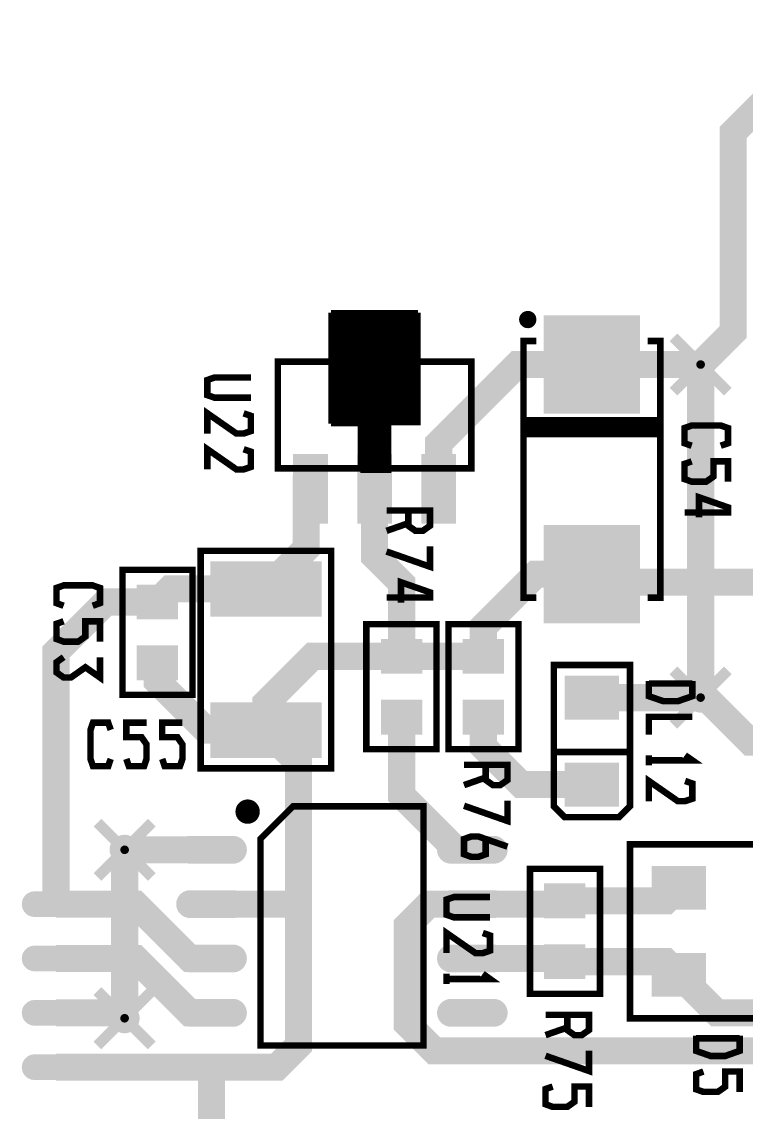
# Model space of a CAD drawing. Extents: x -20 to 155, y -91 to 215.
# Drawn here: x 123.84 to 140.77, y 145 to 170.48 of the extents above; entities that cross this region are included whole.
import ezdxf

# ---------------------------------------------------------------- set-up
doc = ezdxf.new("R2010")
doc.units = 0
doc.header["$MEASUREMENT"] = 0
doc.layers.get('0').update_dxf_attribs({"linetype": 'CONTINUOUS'})
for name, color, linetype in [('25-334-0_BOT', 7, 'CONTINUOUS'), ('25-334-0_DRD', 7, 'CONTINUOUS'), ('25-334-0_DRL', 2, 'CONTINUOUS'), ('25-334-0_IN1', 4, 'CONTINUOUS'), ('25-334-0_IN2', 3, 'CONTINUOUS'), ('25-334-0_SMT', 10, 'CONTINUOUS'), ('25-334-0_SPT', 14, 'CONTINUOUS'), ('25-334-0_SST', 12, 'CONTINUOUS'), ('25-334-0_TOP', 11, 'CONTINUOUS'), ('THRUHOLE_TAP', 15, 'CONTINUOUS')]:
    doc.layers.add(name, color=color, linetype=linetype)

# ---------------------------------------------------------------- blocks, each defined once
blk = doc.blocks.new('ROUND_23')
at = {"const_width": 0.35052}
blk.add_lwpolyline([(-0.17526, 0, 1), (0.17526, 0, 1)], format="xyb", close=True, dxfattribs=at)
blk = doc.blocks.new('ROUND_69')
at = {"const_width": 0.35052}
blk.add_lwpolyline([(-0.17526, 0, 1), (0.17526, 0, 1)], format="xyb", close=True, dxfattribs=at)
blk = doc.blocks.new('ROUND_86')
at = {"const_width": 0.10033}
blk.add_lwpolyline([(-0.050164, 0, 1), (0.050164, 0, 1)], format="xyb", close=True, dxfattribs=at)
blk = doc.blocks.new('ROUND_87')
at = {"const_width": 0.10033}
blk.add_lwpolyline([(-0.050164, 0, 1), (0.050164, 0, 1)], format="xyb", close=True, dxfattribs=at)
blk = doc.blocks.new('RECTANGLE_4')
blk.add_solid([(1.30048, 0.6477), (1.30048, -0.6477), (-1.30048, 0.6477), (-1.30048, -0.6477)])
blk = doc.blocks.new('RECTANGLE_5')
blk.add_solid([(0.4826, 0.4064), (0.4826, -0.4064), (-0.4826, 0.4064), (-0.4826, -0.4064)])
blk = doc.blocks.new('RECTANGLE_6')
blk.add_solid([(1.12522, 1.14935), (1.12522, -1.14935), (-1.12522, 1.14935), (-1.12522, -1.14935)])
blk = doc.blocks.new('RECTANGLE_13')
blk.add_solid([(0.63627, 0.51308), (0.63627, -0.51308), (-0.63627, 0.51308), (-0.63627, -0.51308)])
blk = doc.blocks.new('RECTANGLE_16')
blk.add_solid([(0.635, 0.508), (0.635, -0.508), (-0.635, 0.508), (-0.635, -0.508)])
blk = doc.blocks.new('OBLONG_59')
at = {"const_width": 0.59944}
blk.add_lwpolyline([(0.50038, 0), (-0.50038, 0)], dxfattribs=at)
at = {"const_width": 0.29972}
for points in [[(-0.65024, 0, 1), (-0.35052, 0, 1)], [(0.35052, 0, 1), (0.65024, 0, 1)]]:
    blk.add_lwpolyline(points, format="xyb", close=True, dxfattribs=at)
blk = doc.blocks.new('OBLONG_61')
at = {"const_width": 0.65024}
blk.add_lwpolyline([(0.50038, 0), (-0.50038, 0)], dxfattribs=at)
at = {"const_width": 0.32512}
for points in [[(-0.66294, 0, 1), (-0.33782, 0, 1)], [(0.33782, 0, 1), (0.66294, 0, 1)]]:
    blk.add_lwpolyline(points, format="xyb", close=True, dxfattribs=at)
blk = doc.blocks.new('RECTANGLE_62')
blk.add_solid([(0.4064, 0.8128), (0.4064, -0.8128), (-0.4064, 0.8128), (-0.4064, -0.8128)])
blk = doc.blocks.new('ROUND_66')
at = {"const_width": 0.35052}
blk.add_lwpolyline([(-0.17526, 0, 1), (0.17526, 0, 1)], format="xyb", close=True, dxfattribs=at)
blk = doc.blocks.new('ROUND_75')
at = {"const_width": 0.10033}
blk.add_lwpolyline([(-0.050164, 0, 1), (0.050164, 0, 1)], format="xyb", close=True, dxfattribs=at)

msp = doc.modelspace()

# ---------------------------------------------------------------- linework, layer by layer
at = {"layer": '25-334-0_BOT', "const_width": 0.635}
for points in [[(139.7, 162.46856), (139.7, 154.686)], [(126.238, 151.13), (126.238, 147.193)]]:
    msp.add_lwpolyline(points, dxfattribs=at)
at = {"layer": '25-334-0_DRD', "const_width": 0.254}
for points in [[(140.335, 163.10356), (139.065, 161.83356)], [(140.335, 161.83356), (139.065, 163.10356)], [(140.335, 155.321), (139.065, 154.051)], [(140.335, 154.051), (139.065, 155.321)], [(126.873, 151.765), (125.603, 150.495)], [(126.873, 150.495), (125.603, 151.765)], [(126.873, 147.828), (125.603, 146.558)], [(126.873, 146.558), (125.603, 147.828)]]:
    msp.add_lwpolyline(points, dxfattribs=at)
at = {"layer": '25-334-0_SMT', "const_width": 0.127}
for points in [[(131.064, 163.6776), (131.064, 161.0868)], [(133.096, 163.6776), (131.064, 163.6776)], [(133.096, 163.6395), (131.064, 163.6395)], [(133.096, 163.5252), (131.064, 163.5252)], [(131.1656, 163.6776), (131.1656, 161.0868)], [(131.2799, 163.6776), (131.2799, 161.0868)], [(131.3942, 163.6776), (131.3942, 161.0868)], [(131.5085, 163.6776), (131.5085, 161.0868)], [(131.6228, 163.6776), (131.6228, 161.0868)], [(131.7371, 163.6776), (131.7371, 161.0868)], [(131.8514, 163.6776), (131.8514, 159.9946)], [(131.9657, 163.6776), (131.9657, 159.9946)], [(132.08, 163.6776), (132.08, 159.9946)], [(132.1943, 163.6776), (132.1943, 159.9946)], [(132.3086, 163.6776), (132.3086, 159.9946)], [(132.4229, 163.6776), (132.4229, 161.1122)], [(132.5372, 163.6776), (132.5372, 161.1122)], [(132.6515, 163.6776), (132.6515, 161.1122)], [(132.7658, 163.6776), (132.7658, 161.1122)], [(132.8801, 163.6776), (132.8801, 161.1122)], [(132.9944, 163.6776), (132.9944, 161.1122)], [(133.096, 163.6776), (133.096, 161.1122)], [(133.096, 163.4109), (131.064, 163.4109)], [(133.096, 163.2966), (131.064, 163.2966)], [(133.096, 163.1823), (131.064, 163.1823)], [(133.096, 163.068), (131.064, 163.068)], [(133.096, 162.9537), (131.064, 162.9537)], [(133.096, 162.8394), (131.064, 162.8394)], [(133.096, 162.7251), (131.064, 162.7251)], [(133.096, 162.6108), (131.064, 162.6108)], [(133.096, 162.4965), (131.064, 162.4965)], [(133.096, 162.3822), (131.064, 162.3822)], [(133.096, 162.2679), (131.064, 162.2679)], [(133.096, 162.1536), (131.064, 162.1536)], [(133.096, 162.0393), (131.064, 162.0393)], [(133.096, 161.925), (131.064, 161.925)], [(133.096, 161.8107), (131.064, 161.8107)], [(133.096, 161.6964), (131.064, 161.6964)], [(133.096, 161.5821), (131.064, 161.5821)], [(133.096, 161.4678), (131.064, 161.4678)], [(133.096, 161.3535), (131.064, 161.3535)], [(133.096, 161.2392), (131.064, 161.2392)], [(133.096, 161.1249), (131.064, 161.1249)], [(131.7498, 161.0868), (131.064, 161.0868)], [(133.096, 161.1122), (132.4102, 161.1122), (132.4102, 159.9946), (131.7498, 159.9946)], [(131.7498, 161.0868), (131.7498, 159.9946)], [(132.4102, 161.0106), (131.7498, 161.0106)], [(132.4102, 160.8963), (131.7498, 160.8963)], [(132.4102, 160.782), (131.7498, 160.782)], [(132.4102, 160.6677), (131.7498, 160.6677)], [(132.4102, 160.5534), (131.7498, 160.5534)], [(132.4102, 160.4391), (131.7498, 160.4391)], [(132.4102, 160.3248), (131.7498, 160.3248)], [(132.4102, 160.2105), (131.7498, 160.2105)], [(132.4102, 160.0962), (131.7498, 160.0962)]]:
    msp.add_lwpolyline(points, dxfattribs=at)
at = {"layer": '25-334-0_SPT', "const_width": 0.127}
for points in [[(131.0894, 163.6268), (131.0894, 163.576)], [(133.0706, 163.6268), (131.0894, 163.6268)], [(133.0706, 163.6268), (133.0706, 162.5092), (131.0894, 162.5092)], [(131.0894, 163.576), (131.0894, 162.5092)], [(133.0706, 163.5252), (131.0894, 163.5252)], [(131.191, 163.6268), (131.191, 162.5092)], [(131.3053, 163.6268), (131.3053, 162.5092)], [(131.4196, 163.6268), (131.4196, 162.5092)], [(131.5339, 163.6268), (131.5339, 162.5092)], [(131.6482, 163.6268), (131.6482, 162.5092)], [(131.7625, 163.6268), (131.7625, 162.5092)], [(131.8768, 163.6268), (131.8768, 162.5092)], [(131.9911, 163.6268), (131.9911, 162.5092)], [(132.1054, 163.6268), (132.1054, 162.5092)], [(132.2197, 163.6268), (132.2197, 162.5092)], [(132.334, 163.6268), (132.334, 162.5092)], [(132.4483, 163.6268), (132.4483, 162.5092)], [(132.5626, 163.6268), (132.5626, 162.5092)], [(132.6769, 163.6268), (132.6769, 162.5092)], [(132.7912, 163.6268), (132.7912, 162.5092)], [(132.9055, 163.6268), (132.9055, 162.5092)], [(133.0198, 163.6268), (133.0198, 162.5092)], [(133.0706, 163.4109), (131.0894, 163.4109)], [(133.0706, 163.2966), (131.0894, 163.2966)], [(133.0706, 163.1823), (131.0894, 163.1823)], [(133.0706, 163.068), (131.0894, 163.068)], [(133.0706, 162.9537), (131.0894, 162.9537)], [(133.0706, 162.8394), (131.0894, 162.8394)], [(133.0706, 162.7251), (131.0894, 162.7251)], [(133.0706, 162.6108), (131.0894, 162.6108)]]:
    msp.add_lwpolyline(points, dxfattribs=at)
at = {"layer": '25-334-0_SST', "const_width": 0.1524}
for points in [[(135.65886, 163.64458, 0.4142136), (135.5344, 163.52012)], [(135.5344, 163.52012, 0.4142136), (135.65886, 163.39566)], [(135.78586, 163.52012, 0.4142136), (135.65886, 163.64712)], [(135.65886, 163.39312, 0.4142136), (135.78586, 163.52012)], [(129.11328, 152.22982, 0.4142136), (128.905, 152.02154)], [(129.32156, 152.02154, 0.4142136), (129.11328, 152.22982)], [(128.905, 152.02154, 0.4142136), (129.11328, 151.81326)], [(129.11328, 151.81326, 0.4142136), (129.32156, 152.02154)]]:
    msp.add_lwpolyline(points, format="xyb", dxfattribs=at)
for points in [[(135.7122, 163.63188), (135.60552, 163.63188)], [(135.636, 163.64204), (135.636, 163.39566)], [(135.77316, 163.57092), (135.77316, 163.46678)], [(135.78332, 163.49472), (135.53694, 163.49472)], [(135.85952, 163.01974), (135.5598, 163.01974), (135.5598, 157.02026), (135.85952, 157.02026)], [(138.46048, 163.01974), (138.7602, 163.01974), (138.7602, 157.02026), (138.46048, 157.02026)], [(129.8194, 160.0454), (134.3406, 160.0454), (134.3406, 162.5346), (129.8194, 162.5346), (129.8194, 160.0454)], [(129.18948, 161.69386), (128.34366, 161.69386), (128.17348, 161.75228), (128.17348, 162.10788), (128.34366, 162.1663), (129.18948, 162.1663)], [(128.17348, 160.85566), (128.17348, 161.3281), (128.85166, 160.85566), (129.0193, 160.85566), (129.18948, 160.91408), (129.18948, 161.26968), (129.0193, 161.3281)], [(135.5725, 161.163), (135.5725, 160.8455)], [(138.7475, 161.163), (135.5725, 161.163)], [(138.7475, 161.08426), (135.5725, 161.08426)], [(135.6741, 161.163), (135.6741, 160.8455)], [(135.81126, 161.163), (135.81126, 160.8455)], [(135.94842, 161.163), (135.94842, 160.8455)], [(136.08558, 161.163), (136.08558, 160.8455)], [(136.22274, 161.163), (136.22274, 160.8455)], [(136.3599, 161.163), (136.3599, 160.8455)], [(136.49706, 161.163), (136.49706, 160.8455)], [(136.63422, 161.163), (136.63422, 160.8455)], [(136.77138, 161.163), (136.77138, 160.8455)], [(136.90854, 161.163), (136.90854, 160.8455)], [(137.0457, 161.163), (137.0457, 160.8455)], [(137.18286, 161.163), (137.18286, 160.8455)], [(137.32002, 161.163), (137.32002, 160.8455)], [(137.45718, 161.163), (137.45718, 160.8455)], [(137.59434, 161.163), (137.59434, 160.8455)], [(137.7315, 161.163), (137.7315, 160.8455)], [(137.86866, 161.163), (137.86866, 160.8455)], [(138.00582, 161.163), (138.00582, 160.8455)], [(138.14298, 161.163), (138.14298, 160.8455)], [(138.28014, 161.163), (138.28014, 160.8455)], [(138.4173, 161.163), (138.4173, 160.8455)], [(138.55446, 161.163), (138.55446, 160.8455)], [(138.69162, 161.163), (138.69162, 160.8455)], [(138.7475, 161.163), (138.7475, 160.8455)], [(139.49172, 160.57118), (139.32408, 160.6296), (139.32408, 160.9852), (139.49172, 161.04362), (140.1699, 161.04362), (140.34008, 160.9852), (140.34008, 160.6296), (140.1699, 160.57118)], [(138.7475, 160.9471), (135.5725, 160.9471)], [(138.7475, 160.8455), (135.5725, 160.8455)], [(128.17348, 160.01746), (128.17348, 160.4899), (128.85166, 160.01746), (129.0193, 160.01746), (129.18948, 160.07588), (129.18948, 160.43148), (129.0193, 160.4899)], [(139.49172, 160.20542), (139.32408, 160.147), (139.32408, 159.7914), (139.49172, 159.73298), (139.83208, 159.73298), (139.99972, 159.84982), (139.99972, 160.20542), (140.34008, 160.20542), (140.34008, 159.73298)], [(139.6619, 158.89478), (139.6619, 159.36722), (140.34008, 159.131), (140.34008, 159.01162), (139.32408, 159.01162)], [(132.8674, 159.05734), (132.8674, 158.70174), (133.03758, 158.58236), (133.20776, 158.58236), (133.3754, 158.70174), (133.3754, 159.05734), (132.3594, 159.05734)], [(132.8674, 158.76016), (132.3594, 158.58236)], [(132.3594, 158.09976), (133.3754, 157.74416), (133.3754, 158.21914)], [(128.397, 153.035), (131.064, 153.035), (131.064, 158.115), (128.016, 158.115), (128.016, 153.035), (128.397, 153.035)], [(127.8255, 154.7495), (127.8255, 157.6705), (126.1872, 157.6705), (126.1872, 154.7495), (127.8255, 154.7495)], [(132.69976, 156.90596), (132.69976, 157.38094), (133.3754, 157.14472), (133.3754, 157.02534), (132.3594, 157.02534)], [(124.81306, 156.8323), (124.64542, 156.89326), (124.64542, 157.24886), (124.81306, 157.30728), (125.49124, 157.30728), (125.66142, 157.24886), (125.66142, 156.89326), (125.49124, 156.8323)], [(124.81306, 156.46908), (124.64542, 156.41066), (124.64542, 156.05506), (124.81306, 155.9941), (125.15342, 155.9941), (125.32106, 156.11348), (125.32106, 156.46908), (125.66142, 156.46908), (125.66142, 155.9941)], [(131.8895, 156.4005), (131.8895, 153.4795), (133.5278, 153.4795), (133.5278, 156.4005), (131.8895, 156.4005)], [(135.4455, 153.4795), (135.4455, 156.4005), (133.8072, 156.4005), (133.8072, 153.4795), (135.4455, 153.4795)], [(124.81306, 155.63088), (124.64542, 155.5115), (124.64542, 155.27528), (124.81306, 155.1559), (124.98324, 155.1559), (125.32106, 155.39466), (125.66142, 155.1559), (125.66142, 155.63088)], [(137.795, 151.892), (136.525, 151.892), (136.271, 152.146), (136.271, 155.448), (138.049, 155.448), (138.049, 152.146), (137.795, 151.892)], [(138.49096, 155.07462), (138.49096, 154.71902), (138.82878, 154.60218), (139.16914, 154.60218), (139.50696, 154.71902), (139.50696, 155.07462)], [(138.49096, 155.0162), (139.50696, 155.0162)], [(125.91288, 153.25344), (125.85446, 153.08326), (125.49886, 153.08326), (125.44044, 153.25344), (125.44044, 153.93162), (125.49886, 154.09926), (125.85446, 154.09926), (125.91288, 153.93162)], [(126.27864, 153.25344), (126.33706, 153.08326), (126.69266, 153.08326), (126.75108, 153.25344), (126.75108, 153.59126), (126.63424, 153.76144), (126.27864, 153.76144), (126.27864, 154.09926), (126.75108, 154.09926)], [(127.11684, 153.25344), (127.17526, 153.08326), (127.53086, 153.08326), (127.58928, 153.25344), (127.58928, 153.59126), (127.47244, 153.76144), (127.11684, 153.76144), (127.11684, 154.09926), (127.58928, 154.09926)], [(138.49096, 153.8224), (138.49096, 154.23642), (139.50696, 154.23642)], [(138.049, 153.416), (136.271, 153.416)], [(138.49096, 153.10358), (138.49096, 153.3398)], [(138.49096, 153.22042), (139.50696, 153.22042), (139.33678, 153.3398)], [(134.67842, 153.11628), (134.67842, 152.76068), (134.84606, 152.6413), (135.01624, 152.6413), (135.18642, 152.76068), (135.18642, 153.11628), (134.17042, 153.11628)], [(134.67842, 152.8191), (134.17042, 152.6413)], [(138.49096, 152.26538), (138.49096, 152.73782), (139.16914, 152.26538), (139.33678, 152.26538), (139.50696, 152.3238), (139.50696, 152.6794), (139.33678, 152.73782)], [(129.31902, 152.05202), (128.90754, 152.05202)], [(129.2352, 152.18918), (128.98882, 152.18918)], [(129.0066, 152.19934), (129.0066, 151.8412)], [(129.14376, 152.22728), (129.14376, 151.81326)], [(129.28092, 152.14346), (129.28092, 151.89708)], [(130.175, 152.146), (133.223, 152.146), (133.223, 146.558), (129.413, 146.558), (129.413, 151.384), (130.175, 152.146)], [(134.17042, 152.1587), (135.18642, 151.8031), (135.18642, 152.27808)], [(129.29108, 151.91486), (128.93294, 151.91486)], [(134.67842, 151.38146), (134.67842, 151.02586), (134.50824, 150.9649), (134.33806, 150.9649), (134.17042, 151.02586), (134.17042, 151.38146), (134.33806, 151.43988), (134.50824, 151.43988), (135.18642, 151.20366)], [(138.049, 151.257), (138.049, 147.193), (142.621, 147.193), (142.621, 148.971), (142.367, 149.225), (142.621, 149.479), (142.621, 151.257), (138.049, 151.257)], [(137.3505, 147.7645), (137.3505, 150.6855), (135.7122, 150.6855), (135.7122, 147.7645), (137.3505, 147.7645)], [(134.77748, 149.55266), (133.93166, 149.55266), (133.76148, 149.61108), (133.76148, 149.96668), (133.93166, 150.0251), (134.77748, 150.0251)], [(133.76148, 148.71446), (133.76148, 149.1869), (134.43966, 148.71446), (134.60984, 148.71446), (134.77748, 148.77288), (134.77748, 149.12848), (134.60984, 149.1869)], [(133.76148, 147.9931), (133.76148, 148.23186)], [(133.76148, 148.11248), (134.77748, 148.11248), (134.60984, 148.23186)], [(136.58342, 147.27428), (136.58342, 146.91868), (136.75106, 146.7993), (136.92124, 146.7993), (137.09142, 146.91868), (137.09142, 147.27428), (136.07542, 147.27428)], [(136.58342, 146.9771), (136.07542, 146.7993)], [(139.59586, 146.7866), (139.59586, 146.431), (139.93368, 146.31162), (140.27404, 146.31162), (140.61186, 146.431), (140.61186, 146.7866)], [(139.59586, 146.72564), (140.61186, 146.72564)], [(136.07542, 146.3167), (137.09142, 145.9611), (137.09142, 146.43608)], [(139.76604, 145.9484), (139.59586, 145.88744), (139.59586, 145.53184), (139.76604, 145.47342), (140.10386, 145.47342), (140.27404, 145.5928), (140.27404, 145.9484), (140.61186, 145.9484), (140.61186, 145.47342)], [(136.24306, 145.59788), (136.07542, 145.53946), (136.07542, 145.18386), (136.24306, 145.1229), (136.58342, 145.1229), (136.75106, 145.24228), (136.75106, 145.59788), (137.09142, 145.59788), (137.09142, 145.1229)]]:
    msp.add_lwpolyline(points, dxfattribs=at)
at = {"layer": '25-334-0_TOP'}
for points, const_width in [([(147.4089, 170.15968), (142.72768, 170.15968), (140.462, 167.894), (140.462, 163.23056), (139.7, 162.46856), (137.16, 162.46856)], 0.635), ([(131.064, 163.6776), (131.064, 161.0868)], 0.127), ([(133.096, 163.6776), (131.064, 163.6776)], 0.127), ([(133.096, 163.6522), (131.064, 163.6522)], 0.127), ([(133.096, 163.5379), (131.064, 163.5379)], 0.127), ([(131.1783, 163.6776), (131.1783, 161.0868)], 0.127), ([(131.2926, 163.6776), (131.2926, 161.0868)], 0.127), ([(131.4069, 163.6776), (131.4069, 161.0868)], 0.127), ([(131.5212, 163.6776), (131.5212, 161.0868)], 0.127), ([(131.6355, 163.6776), (131.6355, 161.0868)], 0.127), ([(131.7498, 163.6776), (131.7498, 161.0868)], 0.127), ([(131.8641, 163.6776), (131.8641, 159.9946)], 0.127), ([(131.9784, 163.6776), (131.9784, 159.9946)], 0.127), ([(132.0927, 163.6776), (132.0927, 159.9946)], 0.127), ([(132.207, 163.6776), (132.207, 159.9946)], 0.127), ([(132.3213, 163.6776), (132.3213, 159.9946)], 0.127), ([(133.096, 163.6776), (133.096, 161.1122), (132.4102, 161.1122), (132.4102, 159.9946)], 0.127), ([(132.4356, 163.6776), (132.4356, 161.1122)], 0.127), ([(132.5499, 163.6776), (132.5499, 161.1122)], 0.127), ([(132.6642, 163.6776), (132.6642, 161.1122)], 0.127), ([(132.7785, 163.6776), (132.7785, 161.1122)], 0.127), ([(132.8928, 163.6776), (132.8928, 161.1122)], 0.127), ([(133.0071, 163.6776), (133.0071, 161.1122)], 0.127), ([(133.096, 163.4236), (131.064, 163.4236)], 0.127), ([(133.096, 163.3093), (131.064, 163.3093)], 0.127), ([(133.096, 163.195), (131.064, 163.195)], 0.127), ([(133.096, 163.0807), (131.064, 163.0807)], 0.127), ([(133.096, 162.9664), (131.064, 162.9664)], 0.127), ([(133.096, 162.8521), (131.064, 162.8521)], 0.127), ([(133.096, 162.7378), (131.064, 162.7378)], 0.127), ([(133.096, 162.6235), (131.064, 162.6235)], 0.127), ([(133.096, 162.5092), (131.064, 162.5092)], 0.127), ([(133.5786, 159.5628), (133.5786, 160.6296), (135.41756, 162.46856), (137.16, 162.46856)], 0.635), ([(137.16, 162.46856), (139.7, 162.46856)], 0.635), ([(133.096, 162.3949), (131.064, 162.3949)], 0.127), ([(133.096, 162.2806), (131.064, 162.2806)], 0.127), ([(133.096, 162.1663), (131.064, 162.1663)], 0.127), ([(133.096, 162.052), (131.064, 162.052)], 0.127), ([(133.096, 161.9377), (131.064, 161.9377)], 0.127), ([(133.096, 161.8234), (131.064, 161.8234)], 0.127), ([(133.096, 161.7091), (131.064, 161.7091)], 0.127), ([(133.096, 161.5948), (131.064, 161.5948)], 0.127), ([(133.096, 161.4805), (131.064, 161.4805)], 0.127), ([(133.096, 161.3662), (131.064, 161.3662)], 0.127), ([(133.096, 161.2519), (131.064, 161.2519)], 0.127), ([(133.096, 161.1376), (131.064, 161.1376)], 0.127), ([(131.7498, 161.0868), (131.064, 161.0868)], 0.127), ([(131.7498, 161.0868), (131.7498, 159.9946)], 0.127), ([(132.4102, 161.0233), (131.7498, 161.0233)], 0.127), ([(132.4102, 160.909), (131.7498, 160.909)], 0.127), ([(132.4102, 160.7947), (131.7498, 160.7947)], 0.127), ([(132.4102, 160.6804), (131.7498, 160.6804)], 0.127), ([(132.4102, 160.5661), (131.7498, 160.5661)], 0.127), ([(132.4102, 160.4518), (131.7498, 160.4518)], 0.127), ([(132.4102, 160.3375), (131.7498, 160.3375)], 0.127), ([(132.4102, 160.2232), (131.7498, 160.2232)], 0.127), ([(132.4102, 160.1089), (131.7498, 160.1089)], 0.127), ([(132.4102, 159.9946), (131.7498, 159.9946)], 0.127), ([(129.54, 157.226), (130.4798, 158.1658), (130.4798, 159.5628), (130.5814, 159.5628)], 0.635), ([(132.715, 155.6512), (132.715, 157.353), (132.08, 157.988), (132.08, 159.5628)], 0.635), ([(134.62, 155.6512), (134.62, 156.337), (135.8519, 157.5689), (137.16, 157.5689)], 0.635), ([(137.16, 157.5689), (137.3378, 157.38348), (143.73098, 157.38348), (145.034, 156.083), (147.27174, 156.083), (147.34032, 156.14904)], 0.635), ([(129.54, 157.226), (127.3048, 157.226), (127, 156.9212)], 0.635), ([(124.63526, 149.86), (124.63526, 155.75026), (125.8062, 156.9212), (127, 156.9212)], 0.635), ([(129.54, 153.924), (129.54, 154.559), (130.6322, 155.6512), (132.715, 155.6512)], 0.635), ([(134.62, 155.6512), (132.715, 155.6512)], 0.635), ([(129.54, 153.924), (128.143, 153.924), (127, 155.067), (127, 155.4988)], 0.635), ([(147.34032, 153.64968), (140.86332, 153.64968), (139.827, 154.686), (137.16, 154.686)], 0.635), ([(139.7, 154.686), (137.16, 154.686)], 0.635), ([(134.366, 151.13), (133.985, 151.13), (132.715, 152.4), (132.715, 154.2288)], 0.635), ([(137.16, 152.654), (135.509, 152.654), (134.62, 153.543), (134.62, 154.2288)], 0.635), ([(129.54, 153.924), (130.302, 153.162), (130.302, 146.558), (129.794, 146.05), (124.63526, 146.05)], 0.635), ([(128.27, 149.86), (130.175, 149.86), (130.302, 149.987), (130.302, 153.162), (129.54, 153.924)], 0.635), ([(130.302, 153.67), (130.302, 153.162), (129.54, 153.924)], 0.635), ([(128.27, 151.13), (126.238, 151.13)], 0.635), ([(139.192, 150.241), (138.8872, 149.9362), (136.525, 149.9362)], 0.635), ([(128.27, 148.59), (127.762, 148.59), (126.492, 149.86), (124.63526, 149.86)], 0.635), ([(149.83968, 148.65096), (149.83968, 148.31568), (147.955, 146.431), (133.477, 146.431), (132.842, 147.066), (132.842, 149.352), (133.35, 149.86), (134.366, 149.86)], 0.635), ([(136.525, 149.9362), (136.4488, 149.86), (134.366, 149.86)], 0.635), ([(128.27, 147.32), (127.762, 147.32), (126.492, 148.59), (124.63526, 148.59)], 0.635), ([(134.366, 148.59), (136.4488, 148.59), (136.525, 148.5138)], 0.635), ([(136.525, 148.5138), (138.8872, 148.5138), (139.192, 148.209)], 0.635), ([(139.192, 148.209), (140.081, 147.32), (146.00936, 147.32), (147.34032, 148.65096)], 0.635), ([(126.238, 147.193), (126.111, 147.32), (124.63526, 147.32)], 0.635), ([(128.27, 143.51), (128.27, 146.05), (124.63526, 146.05)], 0.635)]:
    msp.add_lwpolyline(points, dxfattribs=dict(at, const_width=const_width))

# ---------------------------------------------------------------- block references
at = {"layer": '25-334-0_BOT'}
for name, p in [('ROUND_69', (139.7, 162.46856)), ('ROUND_69', (139.7, 154.686)), ('ROUND_23', (126.238, 151.13)), ('ROUND_23', (126.238, 147.193))]:
    msp.add_blockref(name, p, dxfattribs=at)
at = {"layer": '25-334-0_DRL'}
for name, p in [('ROUND_87', (139.7, 162.46856)), ('ROUND_87', (139.7, 154.686)), ('ROUND_86', (126.238, 151.13)), ('ROUND_86', (126.238, 147.193))]:
    msp.add_blockref(name, p, dxfattribs=at)
at = {"layer": '25-334-0_IN1'}
for name, p in [('ROUND_69', (139.7, 162.46856)), ('ROUND_69', (139.7, 154.686)), ('ROUND_23', (126.238, 151.13)), ('ROUND_23', (126.238, 147.193))]:
    msp.add_blockref(name, p, dxfattribs=at)
at = {"layer": '25-334-0_IN2'}
for name, p in [('ROUND_69', (139.7, 162.46856)), ('ROUND_69', (139.7, 154.686)), ('ROUND_23', (126.238, 151.13)), ('ROUND_23', (126.238, 147.193))]:
    msp.add_blockref(name, p, dxfattribs=at)
at = {"layer": '25-334-0_SMT'}
for name, p in [('RECTANGLE_6', (137.16, 162.46856)), ('RECTANGLE_62', (132.08, 162.56)), ('RECTANGLE_62', (130.5814, 159.5628)), ('RECTANGLE_62', (132.08, 159.5628)), ('RECTANGLE_62', (133.5786, 159.5628)), ('RECTANGLE_6', (137.16, 157.5689)), ('RECTANGLE_4', (129.54, 157.226)), ('RECTANGLE_5', (127, 156.9212)), ('RECTANGLE_5', (132.715, 155.6512)), ('RECTANGLE_5', (134.62, 155.6512)), ('RECTANGLE_5', (127, 155.4988)), ('RECTANGLE_13', (137.16, 154.686)), ('RECTANGLE_4', (129.54, 153.924)), ('RECTANGLE_5', (132.715, 154.2288)), ('RECTANGLE_5', (134.62, 154.2288)), ('RECTANGLE_13', (137.16, 152.654)), ('OBLONG_61', (128.27, 151.13)), ('OBLONG_61', (134.366, 151.13)), ('RECTANGLE_16', (139.192, 150.241)), ('RECTANGLE_5', (136.525, 149.9362)), ('OBLONG_59', (124.63526, 149.86)), ('OBLONG_61', (128.27, 149.86)), ('OBLONG_61', (134.366, 149.86)), ('OBLONG_59', (124.63526, 148.59)), ('OBLONG_61', (128.27, 148.59)), ('OBLONG_61', (134.366, 148.59)), ('RECTANGLE_5', (136.525, 148.5138)), ('RECTANGLE_16', (139.192, 148.209)), ('OBLONG_59', (124.63526, 147.32)), ('OBLONG_61', (128.27, 147.32)), ('OBLONG_61', (134.366, 147.32)), ('OBLONG_59', (124.63526, 146.05))]:
    msp.add_blockref(name, p, dxfattribs=at)
at = {"layer": '25-334-0_SPT'}
for name, p in [('RECTANGLE_6', (137.16, 162.46856)), ('RECTANGLE_62', (132.08, 162.56)), ('RECTANGLE_62', (130.5814, 159.5628)), ('RECTANGLE_62', (132.08, 159.5628)), ('RECTANGLE_62', (133.5786, 159.5628)), ('RECTANGLE_6', (137.16, 157.5689)), ('RECTANGLE_4', (129.54, 157.226)), ('RECTANGLE_5', (127, 156.9212)), ('RECTANGLE_5', (132.715, 155.6512)), ('RECTANGLE_5', (134.62, 155.6512)), ('RECTANGLE_5', (127, 155.4988)), ('RECTANGLE_13', (137.16, 154.686)), ('RECTANGLE_4', (129.54, 153.924)), ('RECTANGLE_5', (132.715, 154.2288)), ('RECTANGLE_5', (134.62, 154.2288)), ('RECTANGLE_13', (137.16, 152.654)), ('OBLONG_61', (128.27, 151.13)), ('OBLONG_61', (134.366, 151.13)), ('RECTANGLE_16', (139.192, 150.241)), ('RECTANGLE_5', (136.525, 149.9362)), ('OBLONG_59', (124.63526, 149.86)), ('OBLONG_61', (128.27, 149.86)), ('OBLONG_61', (134.366, 149.86)), ('OBLONG_59', (124.63526, 148.59)), ('OBLONG_61', (128.27, 148.59)), ('OBLONG_61', (134.366, 148.59)), ('RECTANGLE_5', (136.525, 148.5138)), ('RECTANGLE_16', (139.192, 148.209)), ('OBLONG_59', (124.63526, 147.32)), ('OBLONG_61', (128.27, 147.32)), ('OBLONG_61', (134.366, 147.32)), ('OBLONG_59', (124.63526, 146.05))]:
    msp.add_blockref(name, p, dxfattribs=at)
at = {"layer": '25-334-0_TOP'}
for name, p in [('RECTANGLE_6', (137.16, 162.46856)), ('RECTANGLE_62', (132.08, 162.56)), ('ROUND_66', (139.7, 162.46856)), ('RECTANGLE_62', (130.5814, 159.5628)), ('RECTANGLE_62', (132.08, 159.5628)), ('RECTANGLE_62', (133.5786, 159.5628)), ('RECTANGLE_6', (137.16, 157.5689)), ('RECTANGLE_4', (129.54, 157.226)), ('RECTANGLE_5', (127, 156.9212)), ('RECTANGLE_5', (132.715, 155.6512)), ('RECTANGLE_5', (134.62, 155.6512)), ('RECTANGLE_5', (127, 155.4988)), ('RECTANGLE_13', (137.16, 154.686)), ('ROUND_66', (139.7, 154.686)), ('RECTANGLE_4', (129.54, 153.924)), ('RECTANGLE_5', (132.715, 154.2288)), ('RECTANGLE_5', (134.62, 154.2288)), ('RECTANGLE_13', (137.16, 152.654)), ('ROUND_66', (126.238, 151.13)), ('OBLONG_61', (128.27, 151.13)), ('OBLONG_61', (134.366, 151.13)), ('RECTANGLE_16', (139.192, 150.241)), ('RECTANGLE_5', (136.525, 149.9362)), ('OBLONG_59', (124.63526, 149.86)), ('OBLONG_61', (128.27, 149.86)), ('OBLONG_61', (134.366, 149.86)), ('OBLONG_59', (124.63526, 148.59)), ('OBLONG_61', (128.27, 148.59)), ('OBLONG_61', (134.366, 148.59)), ('RECTANGLE_5', (136.525, 148.5138)), ('RECTANGLE_16', (139.192, 148.209)), ('OBLONG_59', (124.63526, 147.32)), ('ROUND_66', (126.238, 147.193)), ('OBLONG_61', (128.27, 147.32)), ('OBLONG_61', (134.366, 147.32)), ('OBLONG_59', (124.63526, 146.05))]:
    msp.add_blockref(name, p, dxfattribs=at)
at = {"layer": 'THRUHOLE_TAP'}
for p in [(139.7, 162.46856), (139.7, 154.686), (126.238, 151.13), (126.238, 147.193)]:
    msp.add_blockref('ROUND_75', p, dxfattribs=at)

doc.saveas('drawing.dxf')
